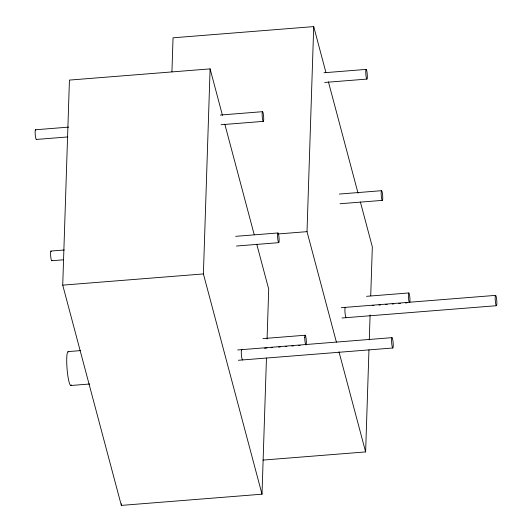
<?xml version="1.0" encoding="UTF-8"?>
<svg xmlns="http://www.w3.org/2000/svg" width="532" height="532" viewBox="0 0 532 532"><rect width="100%" height="100%" fill="white"/><g stroke="black" fill="none" stroke-linecap="round" stroke-linejoin="round"><path stroke-width="0.8" d="M266.459 358.043L262.01 494.195L121.336 505.4L62.729 285.139L69.433 80.086L210.1 68.881L222.462 115.338M121.336 505.4L121.389 503.738M171.936 71.847L173.046 37.805L313.714 26.6L325.863 72.252M262.01 494.195L203.404 273.933L210.1 68.881M267.084 338.951L268.707 289.142L256.776 244.288M336.423 342.182L307.017 231.653L313.714 26.6M263.014 460.087L365.624 451.914L368.962 349.803M369.288 339.842L370.099 314.937M370.724 295.839L372.327 246.861L360.39 202.007M323.922 72.764L366.169 69.399M324.66 82.453L366.907 79.088A4.861 0.698 85.4 0 0 366.967 71.873A4.861 0.698 85.4 0 0 365.743 71.773A4.861 0.698 85.4 0 0 366.907 79.088M35.564 129.761L68.701 127.121M220.301 115.045L262.555 111.68M36.302 139.457L67.783 136.943M221.046 124.734L263.293 121.369A4.861 0.698 85.4 0 0 263.347 114.147A4.861 0.698 85.4 0 0 262.13 114.054A4.861 0.698 85.4 0 0 263.293 121.369M339.343 194.054L381.597 190.682M340.081 203.743L382.335 200.378A4.861 0.698 85.4 0 0 382.388 193.156A4.861 0.698 85.4 0 0 381.171 193.056A4.861 0.698 85.4 0 0 382.335 200.378M50.986 251.051L64.246 249.993M235.729 236.334L277.983 232.963M278.056 233.96L307.017 231.653M51.73 260.74L63.328 259.815M236.467 246.023L278.721 242.659A4.861 0.698 85.4 0 0 278.775 235.437A4.861 0.698 85.4 0 0 277.558 235.337A4.861 0.698 85.4 0 0 278.721 242.659M62.729 285.139L203.404 273.933M366.555 296.317L408.809 292.952M341.278 307.689L495.618 295.373M372.267 305.614L373.923 305.481M378.89 305.082L380.553 304.949M385.52 304.557L387.176 304.424M392.151 304.025L393.806 303.892M398.774 303.499L400.43 303.366M405.404 302.967L407.06 302.841M341.97 317.996L496.409 305.714A5.187 0.745 85.4 0 0 496.469 298.013A5.187 0.745 85.4 0 0 495.166 297.907A5.187 0.745 85.4 0 0 496.409 305.714M68.202 351.592L80.591 350.601M262.941 338.598L305.188 335.227M237.664 349.97L392.004 337.654M264.51 348.221L266.991 348.021M271.134 347.695L272.79 347.562M278.588 347.097L280.251 346.964M285.219 346.571L286.874 346.438M291.849 346.039L293.504 345.913M298.472 345.514L300.128 345.381M238.356 360.277L392.796 347.995A5.187 0.745 85.4 0 0 392.855 340.294A5.187 0.745 85.4 0 0 391.552 340.187A5.187 0.745 85.4 0 0 392.796 347.995M70.789 385.507L89.795 383.998M328.424 81.868L358.043 193.196M338.984 351.792L365.624 451.914M224.81 124.142L254.216 234.678M346.379 317.391A5.187 0.745 85.4 0 1 345.002 312.417A5.187 0.745 85.4 0 1 345.654 307.709M409.334 302.429A4.861 0.698 85.4 0 1 408.39 294.934A4.861 0.698 85.4 0 1 409.534 295.034A4.861 0.698 85.4 0 1 409.726 302.462M71.428 384.882A17.011 2.441 85.4 0 1 67.079 368.955A17.011 2.441 85.4 0 1 68.754 352.018M242.818 359.472A5.187 0.745 85.4 0 1 241.428 355.21A5.187 0.745 85.4 0 1 241.954 349.823M51.95 260.454A4.861 0.698 85.4 0 1 50.653 255.839A4.861 0.698 85.4 0 1 51.258 251.377M36.522 139.171A4.861 0.698 85.4 0 1 35.232 134.549A4.861 0.698 85.4 0 1 35.83 130.087M304.763 337.601A4.861 0.698 85.4 0 0 305.933 344.922A4.861 0.698 85.4 0 0 305.986 337.7A4.861 0.698 85.4 0 0 304.763 337.601"/></g></svg>
